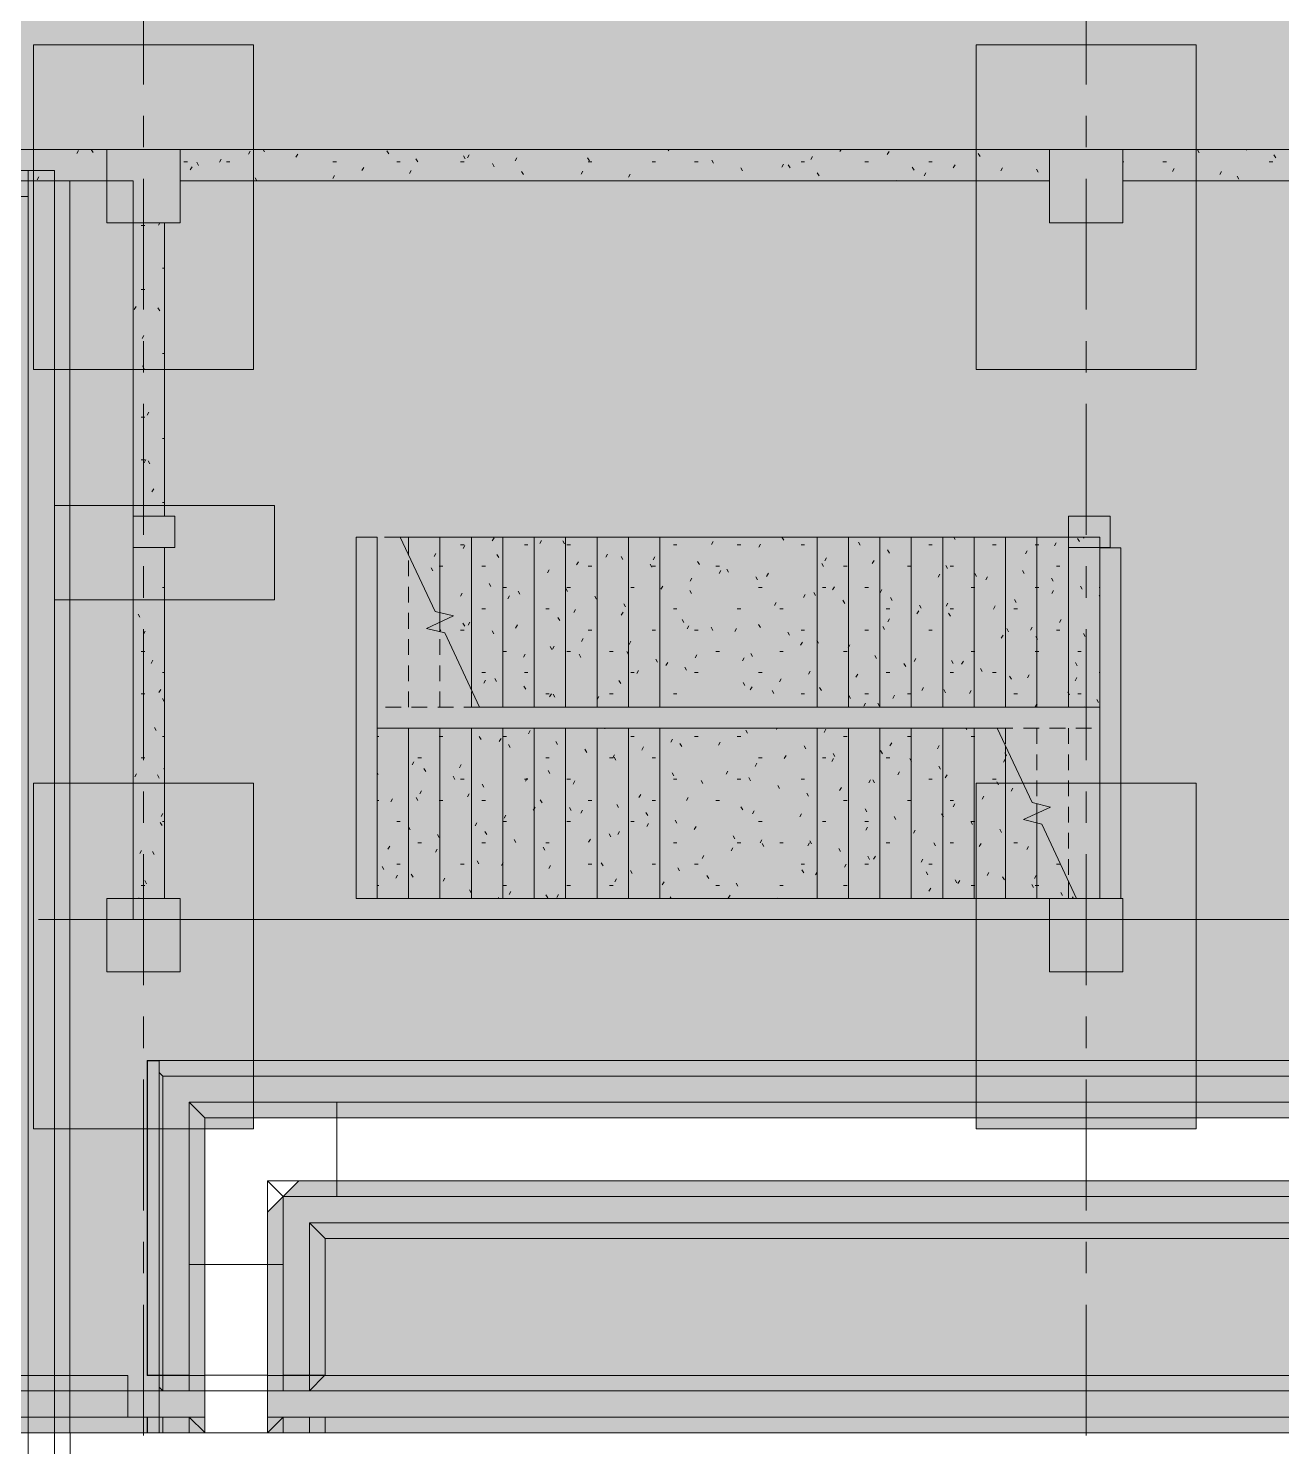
# Model space of a CAD drawing. Header units: millimetres. Extents: x -4000 to 187956, y -58990 to 162485.
# Drawn here: x 62930 to 74896, y -36040 to -22500 of the extents above; entities that cross this region are included whole.
import ezdxf

# ---------------------------------------------------------------- set-up
doc = ezdxf.new("R2010")
doc.units = ezdxf.units.MM
doc.linetypes.add('Grid Line 12_5mm', pattern=[2150, 1250, -300, 300, -300])
doc.linetypes.add('Overhead 1_5mm', pattern=[250, 150, -100])
for name, color, linetype, lineweight in [('A-FLOR', 192, 'Continuous', 13), ('A-FLOR-PATT', 8, 'Continuous', 13), ('S-BEAM', 12, 'Continuous', 9), ('S-COLS', 52, 'Continuous', 9), ('S-GRID', 1, 'Continuous', 30), ('S-STRS', 31, 'Continuous', 9), ('S-STRS-MBND', 31, 'Continuous', 9)]:
    doc.layers.add(name, color=color, linetype=linetype, lineweight=lineweight)
pattern_1 = [(0, (0, 0), (812.8, 203.2), [33.528, -576.072, 33.528, -576.072, -3251.2]), (0, (0, 0), (812.8, 203.2), [-1219.2, 33.528, -1185.672, 33.528, -576.072, -1422.4]), (0, (0, 0), (812.8, 203.2), [-3048, 33.528, -372.872, 33.528, -982.472]), (120, (304.8, 101.6), (-582.37636, 602.30545), [33.528, -576.072, 33.528, -576.072, -3251.2]), (120, (304.8, 101.6), (-582.37636, 602.30545), [-1219.2, 33.528, -1185.672, 33.528, -576.072, -1422.4]), (120, (304.8, 101.6), (-582.37636, 602.30545), [-3048, 33.528, -372.872, 33.528, -982.472]), (240, (406.4, 508), (-230.42364, -805.50545), [33.528, -576.072, 33.528, -576.072, -3251.2]), (240, (406.4, 508), (-230.42364, -805.50545), [-1219.2, 33.528, -1185.672, 33.528, -576.072, -1422.4]), (240, (406.4, 508), (-230.42364, -805.50545), [-3048, 33.528, -372.872, 33.528, -982.472])]

# ---------------------------------------------------------------- blocks, each defined once
blk = doc.blocks.new('CMF2_NHAPHUTRO_S_rvt-1-0_000')
at = {"layer": 'A-FLOR-PATT', "lineweight": 9}
h = blk.add_hatch(dxfattribs=at)
h.set_pattern_fill('FP_1', color=250, style=0, pattern_type=2)
h.set_pattern_definition(pattern_1)
h.paths.add_polyline_path([(55540, -41256), (56829, -41256), (56830, -23956), (63930, -23956), (63930, -31006), (78890, -31006), (78890, -23956), (146830, -23956), (146830, -30806), (147030, -30806), (147030, -27356), (150230, -27356), (150230, -30806), (161590, -30806), (161590, -23656), (177500, -23656), (177500, -22256), (55540, -22256), (55540, -31953)])
h.paths.add_polyline_path([(78690, -30806), (75490, -30806), (75490, -27356), (78690, -27356)])
h = blk.add_hatch(dxfattribs=at)
h.set_pattern_fill('FP_1', color=250, style=0, pattern_type=2)
h.set_pattern_definition(pattern_1)
h.paths.add_polyline_path([(65080, -42756), (65080, -39456), (62980, -39456), (62980, -42756)])
h.paths.add_polyline_path([(157780, -42656), (161080, -42656), (161080, -39556), (157780, -39556), (157780, -41297)])
h.paths.add_polyline_path([(166780, -42656), (170080, -42656), (170080, -39556), (166780, -39556), (166780, -41297)])
h.paths.add_polyline_path([(152080, -42656), (152080, -39556), (148780, -39556), (148780, -42656)])
h.paths.add_polyline_path([(139780, -42656), (143080, -42656), (143080, -39556), (139780, -39556), (139780, -41297)])
h.paths.add_polyline_path([(132580, -42656), (135880, -42656), (135880, -39556), (132580, -39556), (132580, -41297)])
h.paths.add_polyline_path([(128680, -42656), (128680, -39556), (125380, -39556), (125380, -42656)])
h.paths.add_polyline_path([(121480, -42656), (121480, -39556), (118180, -39556), (118180, -42656)])
h.paths.add_polyline_path([(108855, -42656), (112155, -42656), (112155, -39556), (108855, -39556), (108855, -41297)])
h.paths.add_polyline_path([(100180, -42656), (103480, -42656), (103480, -39556), (100180, -39556), (100180, -41297)])
h.paths.add_polyline_path([(96280, -42656), (96280, -39556), (92980, -39556), (92980, -42656), (93524, -42656)])
h.paths.add_polyline_path([(85780, -42656), (89080, -42656), (89080, -39556), (85780, -39556), (85780, -41297)])
h.paths.add_polyline_path([(78580, -42656), (81880, -42656), (81880, -39556), (78580, -39556), (78580, -41297)])
h.paths.add_polyline_path([(71380, -42656), (74680, -42656), (74680, -39556), (71380, -39556), (71380, -41297)])
h.paths.add_polyline_path([(58480, -42656), (58480, -39556), (55180, -39556), (55180, -42656), (57244, -42656)])
h.paths.add_polyline_path([(178250, -42206), (178250, -38906), (176150, -38906), (176150, -42206)])
h.paths.add_polyline_path([(167380, -33006), (169480, -33006), (169480, -29706), (167380, -29706), (167380, -31953)])
h.paths.add_polyline_path([(158380, -33006), (160480, -33006), (160480, -29706), (158380, -29706), (158380, -31953)])
h.paths.add_polyline_path([(140380, -33006), (142480, -33006), (142480, -29706), (140380, -29706), (140380, -31953)])
h.paths.add_polyline_path([(133180, -33006), (135280, -33006), (135280, -29706), (133180, -29706), (133180, -31953)])
h.paths.add_polyline_path([(125980, -33006), (128080, -33006), (128080, -29706), (125980, -29706), (125980, -31953)])
h.paths.add_polyline_path([(120733, -33006), (120880, -33006), (120880, -29706), (118780, -29706), (118780, -33006)])
h.paths.add_polyline_path([(111555, -33006), (111555, -29706), (109455, -29706), (109455, -33006)])
h.paths.add_polyline_path([(95680, -33006), (95680, -29706), (93580, -29706), (93580, -33006)])
h.paths.add_polyline_path([(102880, -33006), (102880, -29706), (100780, -29706), (100780, -33006), (102593, -33006)])
h.paths.add_polyline_path([(88480, -33006), (88480, -29706), (86380, -29706), (86380, -33006)])
h.paths.add_polyline_path([(71980, -33006), (74080, -33006), (74080, -29706), (71980, -29706), (71980, -31953)])
h.paths.add_polyline_path([(65080, -33006), (65080, -29706), (62980, -29706), (62980, -33006)])
h.paths.add_polyline_path([(57244, -33006), (57880, -33006), (57880, -29706), (55780, -29706), (55780, -33006)])
h.paths.add_polyline_path([(178250, -32906), (178250, -29806), (176150, -29806), (176150, -32906)])
h.paths.add_polyline_path([(158280, -27956), (160380, -27956), (160380, -27056), (158280, -27056), (158280, -27281)])
h.paths.add_polyline_path([(63180, -27956), (65280, -27956), (65280, -27056), (63180, -27056), (63180, -27281)])
h.paths.add_polyline_path([(120733, -25756), (120880, -25756), (120880, -22656), (118780, -22656), (118780, -25756)])
h.paths.add_polyline_path([(128080, -25756), (128080, -22656), (125980, -22656), (125980, -25756)])
h.paths.add_polyline_path([(111555, -25756), (111555, -22656), (109455, -22656), (109455, -25756)])
h.paths.add_polyline_path([(71980, -25756), (74080, -25756), (74080, -22656), (71980, -22656)])
h.paths.add_polyline_path([(62980, -25756), (65080, -25756), (65080, -22656), (62980, -22656)])
h.paths.add_polyline_path([(55780, -25756), (57880, -25756), (57880, -22656), (55780, -22656)])
h.paths.add_polyline_path([(178230, -25256), (178230, -23156), (176130, -23156), (176130, -25256)])
h.paths.add_polyline_path([(169480, -25256), (169480, -23156), (167380, -23156), (167380, -25256)])
h.paths.add_polyline_path([(160480, -25256), (160480, -23156), (158380, -23156), (158380, -25256)])
h.paths.add_polyline_path([(151480, -25256), (151480, -23156), (149380, -23156), (149380, -25256)])
h.paths.add_polyline_path([(140380, -25256), (142480, -25256), (142480, -23156), (140380, -23156)])
h.paths.add_polyline_path([(133180, -25256), (135280, -25256), (135280, -23156), (133180, -23156)])
h.paths.add_polyline_path([(102593, -25256), (102880, -25256), (102880, -23156), (100780, -23156), (100780, -25256)])
h.paths.add_polyline_path([(95680, -25256), (95680, -23156), (93580, -23156), (93580, -25256)])
h.paths.add_polyline_path([(79180, -25256), (81280, -25256), (81280, -23156), (79180, -23156)])
h.paths.add_polyline_path([(88480, -25256), (88480, -23156), (86380, -23156), (86380, -25256)])
h = blk.add_hatch(dxfattribs=at)
h.set_pattern_fill('FP_1', color=250, style=0, pattern_type=2)
h.set_pattern_definition(pattern_1)
h.paths.add_polyline_path([(147130, -41256), (147130, -31006), (147030, -31006), (147030, -27156), (147080, -27156), (147080, -23659), (78890, -23659), (78890, -31006), (63930, -31006), (63930, -23956), (62775, -23956), (62775, -35907), (64614, -35907), (64614, -32902), (83678, -32903), (83878, -32703), (83878, -24807), (84178, -24807), (84178, -32703), (84378, -32903), (90478, -32903), (90678, -32703), (90678, -24807), (90978, -24807), (90978, -32703), (91178, -32903), (98679, -32903), (98878, -32703), (98879, -31653), (99179, -31653), (99178, -32703), (99378, -32903), (104279, -32903), (104478, -32703), (104478, -31653), (104779, -31653), (104778, -32703), (104978, -32903), (116679, -32904), (116878, -32704), (116879, -31654), (117179, -31654), (117178, -32704), (117378, -32904), (122279, -32904), (122478, -32704), (122479, -31654), (122779, -31654), (122778, -32704), (122978, -32904), (124128, -32904), (124128, -33504), (65514, -33502), (65214, -33802), (65214, -35907), (131428, -35909), (131428, -36709), (130080, -36709), (130080, -39307), (129780, -39307), (129780, -36709), (125080, -36709), (125080, -39307), (124780, -39307), (124780, -36709), (119530, -36709), (119530, -39307), (119230, -39307), (119230, -36709), (114580, -36708), (114580, -39307), (114280, -39307), (114280, -36708), (107280, -36708), (107280, -39307), (106980, -39307), (106980, -36708), (102280, -36708), (102280, -39307), (101980, -39307), (101980, -36708), (96280, -36708), (96280, -39307), (95980, -39307), (95980, -36708), (91280, -36708), (91280, -39307), (90980, -39307), (90980, -36708), (83880, -36707), (83880, -39307), (83580, -39307), (83580, -36707), (78880, -36707), (78880, -39307), (78580, -39307), (78580, -36707), (72880, -36707), (72880, -39307), (72580, -39307), (72580, -36707), (67880, -36707), (67880, -39307), (67580, -39307), (67580, -36707), (62775, -36707), (62775, -40441), (58075, -40441), (58075, -23956), (56830, -23956), (56829, -41256), (141730, -41256)])
h.paths.add_polyline_path([(62180, -39841), (62180, -36707), (58675, -36706), (58675, -39238), (59128, -39841), (61779, -39841)])
h.paths.add_polyline_path([(62175, -35907), (62175, -23956), (58675, -23956), (58675, -35906), (62030, -35907)])
at = {"layer": 'S-BEAM'}
h = blk.add_hatch(dxfattribs=at)
h.set_pattern_fill('FP_2', color=256, style=0, pattern_type=2)
h.set_pattern_definition(pattern_1)
h.paths.add_polyline_path([(62775, -23956), (63680, -23956), (63680, -23656), (57230, -23656), (57230, -23956), (62175, -23956)])
h = blk.add_hatch(dxfattribs=at)
h.set_pattern_fill('FP_2', color=256, style=0, pattern_type=2)
h.set_pattern_definition(pattern_1)
h.paths.add_polyline_path([(72680, -23956), (72680, -23656), (64380, -23656), (64380, -23956), (66314, -23956)])
h = blk.add_hatch(dxfattribs=at)
h.set_pattern_fill('FP_2', color=256, style=0, pattern_type=2)
h.set_pattern_definition(pattern_1)
h.paths.add_polyline_path([(73380, -23956), (79930, -23956), (79930, -23656), (73380, -23656)])
h = blk.add_hatch(dxfattribs=at)
h.set_pattern_fill('FP_1', color=256, style=0, pattern_type=2)
h.set_pattern_definition(pattern_1)
h.paths.add_polyline_path([(64230, -27156), (64230, -24356), (63930, -24356), (63930, -27156)])
at = {"layer": 'S-BEAM', "lineweight": 5, "transparency": 33554534}
for points in [[(64230, -30806), (64230, -27456), (63930, -27456), (63930, -30806)], [(66260, -30806), (66260, -27356), (66060, -27356), (66060, -30806)], [(73360, -30806), (73360, -27458), (73160, -27458), (73160, -30806)]]:
    blk.add_hatch(color=256, dxfattribs=at).paths.add_polyline_path(points)
at = {"layer": 'S-BEAM'}
h = blk.add_hatch(dxfattribs=at)
h.set_pattern_fill('FP_1', color=256, style=0, pattern_type=2)
h.set_pattern_definition(pattern_1)
h.paths.add_polyline_path([(64230, -30806), (64230, -27456), (63930, -27456), (63930, -30806)])
at = {"layer": 'S-COLS', "lineweight": 5, "transparency": 33554534}
for points in [[(64380, -24356), (64380, -23656), (63680, -23656), (63680, -24356)], [(73380, -24356), (73380, -23656), (72680, -23656), (72680, -24356)], [(63930, -27456), (64330, -27456), (64330, -27156), (63930, -27156), (63930, -27281)], [(73260, -27456), (73260, -27156), (72860, -27156), (72860, -27456)], [(63680, -31506), (64380, -31506), (64380, -30806), (63680, -30806)], [(73380, -31506), (73380, -30806), (72680, -30806), (72680, -31506)]]:
    blk.add_hatch(color=256, dxfattribs=at).paths.add_polyline_path(points)
at = {"layer": 'S-STRS'}
h = blk.add_hatch(dxfattribs=at)
h.set_pattern_fill('FP_5', color=256, style=0, pattern_type=2)
h.set_pattern_definition(pattern_1)
h.paths.add_polyline_path([(66860, -28259), (66860, -28168), (66733, -28228)])
h.paths.add_polyline_path([(66860, -28078), (66860, -27356), (66560, -27356), (66560, -27525), (66813, -28067)])
h = blk.add_hatch(dxfattribs=at)
h.set_pattern_fill('FP_6', color=256, style=0, pattern_type=2)
h.set_pattern_definition(pattern_1)
h.paths.add_polyline_path([(67160, -28812), (67160, -27356), (66860, -27356), (66860, -28078), (66988, -28109), (66860, -28168), (66860, -28259), (66908, -28270)])
h = blk.add_hatch(dxfattribs=at)
h.set_pattern_fill('FP_5', color=256, style=0, pattern_type=2)
h.set_pattern_definition(pattern_1)
h.paths.add_polyline_path([(67460, -28981), (67460, -27356), (67160, -27356), (67160, -28812), (67239, -28981)])
h = blk.add_hatch(dxfattribs=at)
h.set_pattern_fill('FP_1', color=256, style=0, pattern_type=2)
h.set_pattern_definition(pattern_1)
h.paths.add_polyline_path([(67760, -28981), (67760, -27356), (67460, -27356), (67460, -28981)])
h = blk.add_hatch(dxfattribs=at)
h.set_pattern_fill('FP_1', color=256, style=0, pattern_type=2)
h.set_pattern_definition(pattern_1)
h.paths.add_polyline_path([(68060, -28981), (68060, -27356), (67760, -27356), (67760, -28981)])
h = blk.add_hatch(dxfattribs=at)
h.set_pattern_fill('FP_2', color=256, style=0, pattern_type=2)
h.set_pattern_definition(pattern_1)
h.paths.add_polyline_path([(68360, -28981), (68360, -27356), (68060, -27356), (68060, -28981)])
h = blk.add_hatch(dxfattribs=at)
h.set_pattern_fill('FP_1', color=256, style=0, pattern_type=2)
h.set_pattern_definition(pattern_1)
h.paths.add_polyline_path([(68660, -28981), (68660, -27356), (68360, -27356), (68360, -28981)])
h = blk.add_hatch(dxfattribs=at)
h.set_pattern_fill('FP_1', color=256, style=0, pattern_type=2)
h.set_pattern_definition(pattern_1)
h.paths.add_polyline_path([(68960, -28981), (68960, -27356), (68660, -27356), (68660, -28981)])
h = blk.add_hatch(dxfattribs=at)
h.set_pattern_fill('FP_1', color=256, style=0, pattern_type=2)
h.set_pattern_definition(pattern_1)
h.paths.add_polyline_path([(70460, -28981), (70460, -27356), (68960, -27356), (68960, -28981)])
h = blk.add_hatch(dxfattribs=at)
h.set_pattern_fill('FP_1', color=256, style=0, pattern_type=2)
h.set_pattern_definition(pattern_1)
h.paths.add_polyline_path([(70760, -28981), (70760, -27356), (70460, -27356), (70460, -28981)])
h = blk.add_hatch(dxfattribs=at)
h.set_pattern_fill('FP_1', color=256, style=0, pattern_type=2)
h.set_pattern_definition(pattern_1)
h.paths.add_polyline_path([(71060, -28981), (71060, -27356), (70760, -27356), (70760, -28981), (70849, -28981)])
h = blk.add_hatch(dxfattribs=at)
h.set_pattern_fill('FP_1', color=256, style=0, pattern_type=2)
h.set_pattern_definition(pattern_1)
h.paths.add_polyline_path([(71360, -28981), (71360, -27356), (71060, -27356), (71060, -28981)])
h = blk.add_hatch(dxfattribs=at)
h.set_pattern_fill('FP_1', color=256, style=0, pattern_type=2)
h.set_pattern_definition(pattern_1)
h.paths.add_polyline_path([(71660, -28981), (71660, -27356), (71360, -27356), (71360, -28981)])
h = blk.add_hatch(dxfattribs=at)
h.set_pattern_fill('FP_1', color=256, style=0, pattern_type=2)
h.set_pattern_definition(pattern_1)
h.paths.add_polyline_path([(71960, -28981), (71960, -27356), (71660, -27356), (71660, -28981)])
h = blk.add_hatch(dxfattribs=at)
h.set_pattern_fill('FP_1', color=256, style=0, pattern_type=2)
h.set_pattern_definition(pattern_1)
h.paths.add_polyline_path([(72260, -28981), (72260, -27356), (71960, -27356), (71960, -28981)])
h = blk.add_hatch(dxfattribs=at)
h.set_pattern_fill('FP_1', color=256, style=0, pattern_type=2)
h.set_pattern_definition(pattern_1)
h.paths.add_polyline_path([(72560, -28981), (72560, -27356), (72260, -27356), (72260, -28981)])
h = blk.add_hatch(dxfattribs=at)
h.set_pattern_fill('FP_1', color=256, style=0, pattern_type=2)
h.set_pattern_definition(pattern_1)
h.paths.add_polyline_path([(72860, -28981), (72860, -27356), (72560, -27356), (72560, -28981)])
h = blk.add_hatch(dxfattribs=at)
h.set_pattern_fill('FP_1', color=256, style=0, pattern_type=2)
h.set_pattern_definition(pattern_1)
h.paths.add_polyline_path([(73160, -28981), (73160, -27356), (72860, -27356), (72860, -28981)])
h = blk.add_hatch(dxfattribs=at)
h.set_pattern_fill('FP_1', color=256, style=0, pattern_type=2)
h.set_pattern_definition(pattern_1)
h.paths.add_polyline_path([(66314, -30806), (66560, -30806), (66560, -29181), (66260, -29181), (66260, -30806)])
h = blk.add_hatch(dxfattribs=at)
h.set_pattern_fill('FP_1', color=256, style=0, pattern_type=2)
h.set_pattern_definition(pattern_1)
h.paths.add_polyline_path([(66560, -30806), (66860, -30806), (66860, -29181), (66560, -29181)])
h = blk.add_hatch(dxfattribs=at)
h.set_pattern_fill('FP_2', color=256, style=0, pattern_type=2)
h.set_pattern_definition(pattern_1)
h.paths.add_polyline_path([(67160, -30806), (67160, -29181), (66860, -29181), (66860, -30806)])
h = blk.add_hatch(dxfattribs=at)
h.set_pattern_fill('FP_1', color=256, style=0, pattern_type=2)
h.set_pattern_definition(pattern_1)
h.paths.add_polyline_path([(67160, -30806), (67460, -30806), (67460, -29181), (67160, -29181)])
h = blk.add_hatch(dxfattribs=at)
h.set_pattern_fill('FP_1', color=256, style=0, pattern_type=2)
h.set_pattern_definition(pattern_1)
h.paths.add_polyline_path([(67460, -30806), (67760, -30806), (67760, -29181), (67460, -29181)])
h = blk.add_hatch(dxfattribs=at)
h.set_pattern_fill('FP_5', color=256, style=0, pattern_type=2)
h.set_pattern_definition(pattern_1)
h.paths.add_polyline_path([(67760, -30806), (68060, -30806), (68060, -29181), (67760, -29181)])
h = blk.add_hatch(dxfattribs=at)
h.set_pattern_fill('FP_6', color=256, style=0, pattern_type=2)
h.set_pattern_definition(pattern_1)
h.paths.add_polyline_path([(68360, -30806), (68360, -29181), (68060, -29181), (68060, -30806)])
h = blk.add_hatch(dxfattribs=at)
h.set_pattern_fill('FP_5', color=256, style=0, pattern_type=2)
h.set_pattern_definition(pattern_1)
h.paths.add_polyline_path([(68360, -30806), (68660, -30806), (68660, -29181), (68360, -29181)])
h = blk.add_hatch(dxfattribs=at)
h.set_pattern_fill('FP_5', color=256, style=0, pattern_type=2)
h.set_pattern_definition(pattern_1)
h.paths.add_polyline_path([(68660, -30806), (68960, -30806), (68960, -29181), (68660, -29181)])
h = blk.add_hatch(dxfattribs=at)
h.set_pattern_fill('FP_1', color=256, style=0, pattern_type=2)
h.set_pattern_definition(pattern_1)
h.paths.add_polyline_path([(70460, -30806), (70460, -29181), (68960, -29181), (68960, -30806)])
h = blk.add_hatch(dxfattribs=at)
h.set_pattern_fill('FP_1', color=256, style=0, pattern_type=2)
h.set_pattern_definition(pattern_1)
h.paths.add_polyline_path([(70460, -30806), (70760, -30806), (70760, -29181), (70460, -29181)])
h = blk.add_hatch(dxfattribs=at)
h.set_pattern_fill('FP_2', color=256, style=0, pattern_type=2)
h.set_pattern_definition(pattern_1)
h.paths.add_polyline_path([(70849, -30806), (71060, -30806), (71060, -29181), (70760, -29181), (70760, -30806)])
h = blk.add_hatch(dxfattribs=at)
h.set_pattern_fill('FP_1', color=256, style=0, pattern_type=2)
h.set_pattern_definition(pattern_1)
h.paths.add_polyline_path([(71360, -30806), (71360, -29181), (71060, -29181), (71060, -30806)])
h = blk.add_hatch(dxfattribs=at)
h.set_pattern_fill('FP_1', color=256, style=0, pattern_type=2)
h.set_pattern_definition(pattern_1)
h.paths.add_polyline_path([(71360, -30806), (71660, -30806), (71660, -29181), (71360, -29181)])
h = blk.add_hatch(dxfattribs=at)
h.set_pattern_fill('FP_1', color=256, style=0, pattern_type=2)
h.set_pattern_definition(pattern_1)
h.paths.add_polyline_path([(71660, -30806), (71960, -30806), (71960, -29181), (71660, -29181)])
h = blk.add_hatch(dxfattribs=at)
h.set_pattern_fill('FP_5', color=256, style=0, pattern_type=2)
h.set_pattern_definition(pattern_1)
h.paths.add_polyline_path([(71960, -30806), (72260, -30806), (72260, -29350), (72181, -29181), (71960, -29181)])
h = blk.add_hatch(dxfattribs=at)
h.set_pattern_fill('FP_6', color=256, style=0, pattern_type=2)
h.set_pattern_definition(pattern_1)
h.paths.add_polyline_path([(72260, -30806), (72560, -30806), (72560, -30084), (72433, -30053), (72560, -29994), (72560, -29903), (72513, -29892), (72260, -29350)])
h = blk.add_hatch(dxfattribs=at)
h.set_pattern_fill('FP_5', color=256, style=0, pattern_type=2)
h.set_pattern_definition(pattern_1)
h.paths.add_polyline_path([(72560, -30806), (72860, -30806), (72860, -30637), (72608, -30096), (72560, -30084)])
h.paths.add_polyline_path([(72560, -29994), (72688, -29934), (72560, -29903)])
h = blk.add_hatch(dxfattribs=at)
h.set_pattern_fill('FP_5', color=256, style=0, pattern_type=2)
h.set_pattern_definition(pattern_1)
h.paths.add_polyline_path([(72939, -30806), (72860, -30637), (72860, -30806)])
at = {"layer": 'A-FLOR', "color": 81, "lineweight": 15}
for p, q in [((62980, -23656), (62980, -22656)), ((62980, -22656), (65080, -22656)), ((65080, -22656), (65080, -23656)), ((71980, -23656), (71980, -22656)), ((71980, -22656), (74080, -22656)), ((74080, -22656), (74080, -23656)), ((62980, -23656), (62980, -23856)), ((65080, -23956), (65080, -23656)), ((71980, -23656), (71980, -23956)), ((74080, -23956), (74080, -23656)), ((57230, -23956), (63680, -23956)), ((62930, -23956), (63325, -23956)), ((62980, -23956), (62980, -25756)), ((63325, -23956), (63680, -23956)), ((65080, -23956), (65080, -25756)), ((71980, -25756), (71980, -23956)), ((74080, -23956), (74080, -25756)), ((63930, -24356), (63930, -27156)), ((63930, -24356), (63930, -27156)), ((62980, -25756), (63325, -25756)), ((63930, -25756), (63325, -25756)), ((63930, -25756), (64230, -25756)), ((65080, -25756), (64230, -25756)), ((74080, -25756), (71980, -25756)), ((63325, -27056), (63180, -27056)), ((63180, -27056), (63180, -27956)), ((63325, -27056), (63930, -27056)), ((64230, -27056), (63930, -27056)), ((64230, -27056), (65280, -27056)), ((65280, -27056), (65280, -27956)), ((63180, -27956), (63325, -27956)), ((63930, -27956), (63325, -27956)), ((65280, -27956), (64230, -27956)), ((63325, -29706), (62980, -29706)), ((62980, -29706), (62980, -33006)), ((63325, -29706), (63930, -29706)), ((64230, -29706), (65080, -29706)), ((65080, -29706), (65080, -32352)), ((72426, -29706), (71980, -29706)), ((71980, -29706), (71980, -30806)), ((72426, -29706), (73160, -29706)), ((73360, -29706), (74080, -29706)), ((74080, -29706), (74080, -32352)), ((71980, -32352), (71980, -30806)), ((72680, -31006), (64380, -31006)), ((75290, -31006), (73380, -31006)), ((65080, -32902), (65080, -32352)), ((71980, -32352), (71980, -32752)), ((74080, -32752), (74080, -32352)), ((65877, -32902), (64614, -32902)), ((64614, -32902), (64614, -34302)), ((62980, -33006), (63325, -33006)), ((64064, -33006), (63325, -33006)), ((64064, -33006), (64614, -33006)), ((71980, -33006), (71980, -32902)), ((74080, -33006), (71980, -33006)), ((74080, -32902), (74080, -33006)), ((65364, -33652), (65514, -33502)), ((65514, -33502), (65877, -33502)), ((65214, -33802), (65364, -33652)), ((65214, -34302), (65214, -33802)), ((64614, -35357), (64614, -35362)), ((64614, -35362), (64614, -35757)), ((65214, -35362), (65214, -35357)), ((65214, -35757), (65214, -35362)), ((64614, -35757), (64614, -35907)), ((65214, -35907), (65214, -35757)), ((62930, -35907), (62775, -35907)), ((63325, -35907), (62930, -35907)), ((63330, -35907), (63325, -35907)), ((64614, -35907), (64064, -35907)), ((65764, -35907), (65214, -35907))]:
    blk.add_line(p, q, dxfattribs=at)
at = {"layer": 'A-FLOR', "color": 93, "lineweight": 15}
for p, q in [((65080, -22656), (62980, -22656)), ((62980, -22656), (62980, -23656)), ((65080, -23656), (65080, -22656)), ((74080, -22656), (71980, -22656)), ((71980, -22656), (71980, -23656)), ((74080, -23656), (74080, -22656)), ((63680, -23956), (63930, -23956)), ((63680, -23956), (63930, -23956)), ((63930, -23956), (63930, -24356)), ((63930, -23956), (63930, -24356)), ((65080, -25756), (65080, -23956)), ((71980, -23956), (71980, -25756)), ((74080, -25756), (74080, -23956)), ((63325, -25756), (63930, -25756)), ((64230, -25756), (65080, -25756)), ((71980, -25756), (74080, -25756)), ((63930, -27056), (63325, -27056)), ((65280, -27056), (64230, -27056)), ((65280, -27956), (65280, -27056)), ((63325, -27956), (63930, -27956)), ((64230, -27956), (65280, -27956)), ((63930, -29706), (63325, -29706)), ((65080, -29706), (64230, -29706)), ((65080, -32352), (65080, -29706)), ((73160, -29706), (72426, -29706)), ((74080, -29706), (73360, -29706)), ((74080, -32352), (74080, -29706)), ((71980, -30806), (71980, -32352)), ((63930, -31006), (64059, -31006)), ((63930, -31006), (64059, -31006)), ((64380, -31006), (72680, -31006)), ((64380, -31006), (72680, -31006)), ((73380, -31006), (75290, -31006)), ((73380, -31006), (75290, -31006)), ((71980, -32752), (71980, -32902)), ((74080, -32902), (74080, -32752)), ((65080, -33006), (65080, -32902)), ((83678, -32903), (65877, -32902)), ((63325, -33006), (64064, -33006)), ((64614, -33006), (65080, -33006)), ((65877, -33502), (124028, -33504)), ((64614, -34302), (64614, -35357)), ((65214, -35357), (65214, -34302)), ((64064, -35907), (63330, -35907)), ((131178, -35909), (65764, -35907))]:
    blk.add_line(p, q, dxfattribs=at)
at = {"layer": 'A-FLOR', "color": 71, "lineweight": 15}
for p, q in [((62980, -23856), (62980, -23656)), ((65080, -23656), (65080, -23956)), ((71980, -23956), (71980, -23656)), ((74080, -23656), (74080, -23956)), ((62980, -23856), (62980, -23956)), ((62980, -25756), (62980, -23956)), ((63680, -23956), (63325, -23956)), ((63930, -27156), (63930, -24356)), ((63325, -25756), (62980, -25756)), ((64230, -25756), (63930, -25756)), ((63180, -27956), (63180, -27056)), ((63180, -27056), (63325, -27056)), ((63930, -27056), (64230, -27056)), ((63325, -27956), (63180, -27956)), ((64230, -27956), (63930, -27956)), ((62980, -33006), (62980, -29706)), ((62980, -29706), (63325, -29706)), ((63930, -29706), (64230, -29706)), ((71980, -30806), (71980, -29706)), ((71980, -29706), (72426, -29706)), ((65080, -32352), (65080, -32752)), ((71980, -32894), (71980, -32352)), ((74080, -32352), (74080, -32892)), ((65080, -32902), (65080, -33006)), ((71980, -32896), (71980, -32894)), ((71980, -32902), (71980, -32896)), ((74080, -32892), (74080, -32894)), ((74080, -32895), (74080, -32902)), ((63325, -33006), (62980, -33006)), ((64464, -33006), (64064, -33006)), ((65080, -33006), (64614, -33006))]:
    blk.add_line(p, q, dxfattribs=at)
at = {"layer": 'A-FLOR', "color": 255, "lineweight": 15}
for p, q in [((63325, -23956), (62775, -23956)), ((62980, -23956), (62980, -23856)), ((65080, -32752), (65080, -32901)), ((64614, -33006), (64464, -33006))]:
    blk.add_line(p, q, dxfattribs=at)
at = {"layer": 'A-FLOR', "color": 94, "lineweight": 15}
for p, q in [((63680, -23956), (62775, -23956)), ((63930, -27156), (63930, -24356)), ((72680, -31006), (64380, -31006)), ((75290, -31006), (73380, -31006)), ((64614, -35507), (64614, -32902)), ((64614, -32902), (83678, -32903)), ((71980, -32902), (71980, -33006)), ((71980, -33006), (74080, -33006)), ((74080, -33006), (74080, -32902)), ((65514, -33502), (65214, -33802)), ((124128, -33504), (65514, -33502)), ((65214, -33802), (65214, -35507)), ((64614, -35757), (64614, -35507)), ((65214, -35507), (65214, -35757)), ((64614, -35907), (64614, -35757)), ((65214, -35757), (65214, -35907)), ((62775, -35907), (62930, -35907)), ((62930, -35907), (63180, -35907)), ((63180, -35907), (64614, -35907)), ((65214, -35907), (131428, -35909))]:
    blk.add_line(p, q, dxfattribs=at)
at = {"layer": 'A-FLOR', "color": 63, "lineweight": 15}
for p, q in [((63930, -23956), (63680, -23956)), ((63930, -24356), (63930, -23956)), ((63930, -27456), (63930, -30806)), ((63930, -27456), (63930, -30806)), ((63930, -27956), (64230, -27956)), ((64230, -29706), (63930, -29706)), ((73160, -29706), (73360, -29706)), ((64059, -31006), (63930, -31006))]:
    blk.add_line(p, q, dxfattribs=at)
at = {"layer": 'A-FLOR', "color": 75, "lineweight": 15}
for p, q in [((63930, -27456), (63930, -27156)), ((63930, -31006), (63930, -30806)), ((64380, -31006), (64059, -31006)), ((73380, -31006), (72680, -31006))]:
    blk.add_line(p, q, dxfattribs=at)
at = {"layer": 'A-FLOR', "color": 95, "lineweight": 15}
for p, q in [((63930, -27156), (63930, -27456)), ((63930, -27156), (63930, -27456)), ((73360, -29706), (73160, -29706)), ((63930, -30806), (63930, -31006)), ((63930, -30806), (63930, -31006)), ((64059, -31006), (64380, -31006)), ((64059, -31006), (64380, -31006)), ((72680, -31006), (73380, -31006)), ((72680, -31006), (73380, -31006))]:
    blk.add_line(p, q, dxfattribs=at)
at = {"layer": 'A-FLOR', "color": 96, "lineweight": 15}
blk.add_line((63930, -30806), (63930, -27156), dxfattribs=at)
at = {"layer": 'A-FLOR', "color": 53, "lineweight": 15}
blk.add_line((63930, -30806), (63930, -27456), dxfattribs=at)
at = {"layer": 'S-BEAM', "color": 250}
for p, q in [((63680, -23656), (57230, -23656)), ((63680, -23956), (63680, -23656)), ((64380, -23956), (64380, -23656)), ((64380, -23656), (72680, -23656)), ((72680, -23956), (72680, -23656)), ((73380, -23956), (73380, -23656)), ((73380, -23656), (79930, -23656)), ((62775, -23956), (63680, -23956)), ((72680, -23956), (64380, -23956)), ((79930, -23956), (73380, -23956)), ((64230, -24356), (63930, -24356)), ((63930, -27156), (63930, -24356)), ((64230, -24356), (64230, -27156)), ((64230, -27156), (63930, -27156)), ((64230, -27456), (63930, -27456)), ((63930, -27456), (63930, -30806)), ((63930, -27456), (63930, -30806)), ((63930, -27456), (63930, -30806)), ((63930, -27456), (64230, -27456)), ((64230, -30806), (64230, -27456)), ((64230, -30806), (64230, -27456)), ((64230, -27456), (64230, -30806)), ((66260, -27356), (66060, -27356)), ((66060, -27356), (66060, -30806)), ((66060, -27356), (66060, -30806)), ((66260, -27356), (66060, -27356)), ((66260, -30806), (66260, -27356)), ((66260, -27356), (66260, -30806)), ((73160, -27458), (73160, -30806)), ((73360, -27458), (73160, -27458)), ((73160, -27458), (73360, -27458)), ((73160, -27458), (73160, -30806)), ((73360, -30806), (73360, -27458)), ((73360, -27458), (73360, -30806)), ((63930, -30806), (64230, -30806)), ((64230, -30806), (63930, -30806)), ((66060, -30806), (66260, -30806)), ((66060, -30806), (66260, -30806)), ((73160, -30806), (73360, -30806)), ((73360, -30806), (73160, -30806)), ((64214, -32502), (83478, -32502)), ((64214, -35507), (64214, -32502)), ((64464, -32752), (83478, -32752)), ((65877, -32752), (64464, -32752)), ((64464, -35507), (64464, -32752)), ((64464, -32752), (64464, -34302)), ((65877, -32752), (65877, -33652)), ((65877, -33502), (124028, -33502)), ((65364, -33652), (124278, -33652)), ((65877, -33652), (65364, -33652)), ((65364, -35507), (65364, -33652)), ((65364, -33652), (65364, -34302)), ((65614, -33902), (124278, -33902)), ((65614, -35507), (65614, -33902)), ((65364, -34302), (64464, -34302)), ((64614, -35357), (64614, -34302)), ((64614, -35357), (65214, -35357)), ((64214, -35507), (64464, -35507)), ((64614, -35507), (65214, -35507)), ((64614, -35507), (64614, -35757)), ((65214, -35757), (65214, -35507)), ((65364, -35507), (65614, -35507)), ((64464, -35757), (64214, -35757)), ((64214, -35907), (64214, -35757)), ((64464, -35907), (64464, -35757)), ((64614, -35757), (64464, -35757)), ((64464, -35757), (64464, -35907)), ((65364, -35757), (65214, -35757)), ((65364, -35757), (65614, -35757)), ((65364, -35907), (65364, -35757)), ((65364, -35757), (65364, -35907)), ((65614, -35907), (65614, -35757)), ((62930, -35907), (62775, -35907)), ((63180, -35907), (62930, -35907)), ((63180, -35907), (63180, -36707)), ((63330, -35907), (63330, -36707)), ((64214, -35907), (64064, -35907)), ((64464, -35907), (64214, -35907)), ((65364, -35907), (64464, -35907)), ((65614, -35907), (65364, -35907))]:
    blk.add_line(p, q, dxfattribs=at)
at = {"layer": 'S-BEAM', "color": 253}
for p, q in [((63680, -23656), (57230, -23656)), ((63680, -23656), (63680, -23956)), ((72680, -23656), (64380, -23656)), ((79930, -23656), (73380, -23656)), ((62030, -23856), (62930, -23856)), ((62930, -23856), (63180, -23856)), ((62930, -23956), (63325, -23956)), ((63180, -23856), (63180, -23956)), ((63180, -23956), (63180, -35362)), ((62780, -24106), (62930, -24106)), ((62930, -24106), (62930, -35094)), ((63930, -24356), (64230, -24356)), ((64230, -24356), (64230, -27156)), ((63180, -25756), (63180, -27056)), ((63930, -27456), (63930, -30806)), ((64230, -27456), (64230, -30806)), ((63180, -27956), (63180, -29706)), ((64180, -32357), (64069, -32357)), ((64069, -35357), (64069, -32357)), ((64180, -32468), (64180, -32357)), ((64180, -32357), (64180, -32468)), ((64180, -35362), (64180, -32468)), ((64180, -32468), (64180, -35362)), ((83328, -32502), (64214, -32502)), ((64214, -32502), (64214, -35357)), ((71980, -32752), (65877, -32752)), ((65877, -32902), (65877, -32752)), ((83328, -32752), (74080, -32752)), ((64614, -33006), (64614, -32902)), ((64614, -33006), (64614, -32902)), ((65080, -32902), (65877, -32902)), ((65080, -32902), (65877, -32902)), ((71980, -32902), (74080, -32902)), ((63180, -33006), (63180, -35362)), ((65214, -33502), (65364, -33652)), ((65364, -33652), (65214, -33502)), ((65364, -33652), (65214, -33502)), ((65214, -33502), (65364, -33652)), ((65877, -33652), (65877, -33502)), ((65877, -33652), (124028, -33652)), ((65214, -34302), (65214, -33802)), ((65214, -33802), (65214, -34302)), ((65614, -33902), (124278, -33902)), ((65614, -35357), (65614, -33902)), ((64464, -35357), (64464, -34302)), ((64464, -34302), (64614, -34302)), ((65214, -34302), (65364, -34302)), ((65364, -35357), (65364, -34302)), ((63880, -35362), (63880, -35507)), ((64069, -35362), (64069, -35357)), ((64180, -35507), (64180, -35473)), ((64214, -35507), (64180, -35473)), ((64214, -35357), (64214, -35507)), ((64464, -35357), (64214, -35357)), ((64214, -35362), (64464, -35362)), ((64464, -35507), (64464, -35357)), ((64464, -35357), (64464, -35362)), ((64614, -35362), (64614, -35357)), ((64614, -35362), (64614, -35757)), ((65214, -35357), (65214, -35362)), ((65214, -35757), (65214, -35362)), ((65214, -35506), (65214, -35362)), ((65364, -35362), (65364, -35357)), ((65364, -35357), (65364, -35507)), ((65614, -35357), (65364, -35357)), ((65364, -35362), (65614, -35362)), ((65614, -35507), (65614, -35357)), ((65759, -35362), (65614, -35507)), ((63325, -35507), (64214, -35507)), ((63325, -35507), (63880, -35507)), ((63880, -35507), (63880, -35757)), ((64180, -35507), (64214, -35507)), ((64180, -35507), (64180, -35757)), ((64214, -35507), (64464, -35507)), ((64464, -35507), (65364, -35507)), ((64464, -35507), (64614, -35507)), ((64614, -35507), (65214, -35507)), ((65214, -35507), (65364, -35507)), ((65364, -35507), (65614, -35507)), ((65614, -35507), (131428, -35507)), ((65614, -35507), (131428, -35507)), ((63180, -35757), (63180, -36857)), ((63325, -35757), (64064, -35757)), ((64180, -35757), (64064, -35757)), ((64064, -35757), (64069, -35757)), ((64069, -35757), (64180, -35757)), ((64069, -35907), (64069, -35757)), ((64614, -35757), (64180, -35757)), ((64180, -35907), (64180, -35757)), ((64180, -35757), (64180, -35907)), ((64214, -35757), (64214, -35907)), ((64614, -35906), (64464, -35757)), ((64464, -35757), (64614, -35906)), ((65764, -35757), (65214, -35757)), ((65214, -35907), (65364, -35757)), ((65214, -35907), (65364, -35757)), ((65614, -35907), (65614, -35757)), ((65764, -35757), (65759, -35757)), ((65764, -35757), (131178, -35757)), ((62930, -35907), (62775, -35907)), ((62930, -35907), (63180, -35907)), ((62930, -35907), (62930, -36707)), ((63325, -35907), (62930, -35907)), ((62930, -36707), (62930, -35907)), ((63181, -35907), (63325, -35907)), ((63325, -35907), (63330, -35907)), ((64064, -35907), (64464, -35907)), ((64214, -35907), (64614, -35907)), ((64614, -35907), (65214, -35907)), ((65364, -35907), (65214, -35907)), ((65214, -35907), (65364, -35907)), ((65364, -35907), (65764, -35907)), ((65614, -35907), (65764, -35907))]:
    blk.add_line(p, q, dxfattribs=at)
at = {"layer": 'S-BEAM', "color": 251}
for p, q in [((64380, -23656), (64380, -23956)), ((72680, -23656), (72680, -23956)), ((73380, -23656), (73380, -23956)), ((63930, -27156), (64230, -27156))]:
    blk.add_line(p, q, dxfattribs=at)
at = {"layer": 'S-BEAM', "color": 254}
for p, q in [((62930, -23956), (62775, -23956)), ((62775, -23956), (62930, -23956)), ((62780, -23856), (62930, -23856)), ((62930, -23856), (62780, -23856)), ((62980, -23856), (62930, -23856)), ((62930, -23856), (62930, -23956)), ((62930, -23956), (62930, -23856)), ((63180, -23956), (62930, -23956)), ((62930, -23956), (62930, -24106)), ((62930, -23956), (63180, -23956)), ((62930, -24106), (62930, -23956)), ((63180, -23856), (62980, -23856)), ((63180, -23856), (63180, -23956)), ((63325, -23956), (63180, -23956)), ((63180, -23956), (63180, -25756)), ((63180, -23956), (63325, -23956)), ((63680, -23956), (63325, -23956)), ((72680, -23956), (64380, -23956)), ((79930, -23956), (73380, -23956)), ((63930, -24356), (63930, -27156)), ((63180, -27056), (63180, -27956)), ((63180, -29706), (63180, -33006)), ((64069, -32357), (64064, -32352)), ((64069, -32357), (64064, -32352)), ((64214, -32502), (64180, -32468)), ((64180, -32468), (64214, -32502)), ((64214, -32502), (65080, -32502)), ((64214, -32502), (83328, -32502)), ((64214, -33006), (64214, -32502)), ((64214, -35357), (64214, -32502)), ((65080, -32502), (71980, -32502)), ((71980, -32502), (74080, -32502)), ((74080, -32502), (83328, -32502)), ((65080, -32752), (64464, -32752)), ((64464, -32752), (64614, -32902)), ((64614, -32902), (64464, -32752)), ((65080, -32752), (64464, -32752)), ((64614, -32902), (64464, -32752)), ((64464, -33006), (64464, -32752)), ((64464, -32752), (64464, -33006)), ((64464, -32752), (64614, -32902)), ((65877, -32752), (65080, -32752)), ((65877, -32752), (65080, -32752)), ((74080, -32752), (71980, -32752)), ((64614, -32902), (65080, -32902)), ((64614, -32902), (65080, -32902)), ((64214, -35357), (64214, -33006)), ((64464, -34302), (64464, -33006)), ((64464, -33006), (64464, -34302)), ((65364, -33652), (65877, -33652)), ((65364, -33652), (65877, -33652)), ((65364, -34302), (65364, -33652)), ((65364, -34302), (65364, -33652)), ((65764, -34052), (65614, -33902)), ((65614, -33902), (124278, -33902)), ((65614, -33902), (124278, -33902)), ((65614, -33902), (65764, -34052)), ((65614, -35357), (65614, -33902)), ((65614, -35357), (65614, -33902)), ((62930, -35094), (62930, -35362)), ((62930, -35362), (62930, -35094)), ((62930, -35362), (62930, -35757)), ((62930, -35757), (62930, -35362)), ((63180, -35362), (63180, -35907)), ((63180, -35362), (63180, -35757)), ((64180, -35473), (64180, -35362)), ((64214, -35362), (64214, -35357)), ((64214, -35362), (64214, -35357)), ((64464, -35362), (64464, -35357)), ((64464, -35362), (64464, -35507)), ((64464, -35507), (64464, -35362)), ((65364, -35362), (65364, -35357)), ((65364, -35507), (65364, -35362)), ((65364, -35507), (65364, -35362)), ((65614, -35362), (65614, -35357)), ((65614, -35362), (65614, -35357)), ((61635, -35507), (63325, -35507)), ((62930, -35507), (63325, -35507)), ((62775, -35757), (63325, -35757)), ((62930, -35757), (62930, -35907)), ((62930, -35907), (62930, -35757)), ((64064, -35757), (64214, -35757)), ((64180, -35757), (64214, -35757)), ((64214, -35757), (64214, -35907)), ((64214, -35907), (64214, -35757)), ((64464, -35907), (64464, -35757)), ((64464, -35757), (64464, -35907)), ((65364, -35907), (65364, -35757)), ((65364, -35907), (65364, -35757)), ((65614, -35757), (65764, -35757)), ((65759, -35757), (65614, -35757)), ((65614, -35757), (65614, -35907)), ((65614, -35907), (65614, -35757)), ((63180, -35907), (63180, -36707)), ((64464, -35907), (64614, -35907)), ((65214, -35907), (65364, -35907)), ((65214, -35907), (65364, -35907)), ((65364, -35907), (65614, -35907))]:
    blk.add_line(p, q, dxfattribs=at)
at = {"layer": 'S-BEAM', "color": 252}
for p, q in [((63325, -23956), (63325, -35907)), ((62930, -24106), (62775, -24106)), ((64064, -32352), (83328, -32352)), ((64064, -32352), (64064, -35357)), ((65877, -32902), (71980, -32902)), ((65877, -33502), (65877, -32902)), ((74080, -32902), (83679, -32902)), ((64614, -34302), (64614, -33006)), ((64614, -34302), (64614, -33006)), ((65214, -33502), (65877, -33502)), ((65877, -33502), (65214, -33502)), ((65214, -33802), (65214, -33502)), ((65214, -33502), (65214, -33802)), ((65764, -34052), (124278, -34052)), ((65764, -35357), (65764, -34052)), ((64614, -34302), (65214, -34302)), ((65214, -35362), (65214, -34302)), ((62930, -35094), (62930, -35907)), ((62775, -35362), (63880, -35362)), ((63880, -35362), (63880, -35757)), ((64064, -35357), (64214, -35357)), ((64069, -35362), (64064, -35357)), ((64180, -35362), (64069, -35362)), ((64180, -35362), (64214, -35362)), ((64180, -35757), (64180, -35362)), ((64464, -35362), (64614, -35362)), ((64614, -35357), (64614, -35507)), ((64614, -35507), (64614, -35357)), ((65214, -35507), (65214, -35357)), ((65214, -35362), (65364, -35362)), ((65614, -35357), (65764, -35357)), ((65614, -35362), (131428, -35362)), ((65764, -35357), (65759, -35362)), ((63880, -35507), (64180, -35507)), ((65214, -35507), (64614, -35507)), ((63880, -35757), (62775, -35757)), ((64064, -35757), (63880, -35757)), ((64214, -35757), (64064, -35757)), ((64064, -35757), (64064, -35907)), ((65614, -35757), (65764, -35757)), ((131428, -35757), (65764, -35757)), ((65764, -35907), (65764, -35757)), ((63180, -36707), (63180, -35907)), ((63330, -35907), (63180, -35907)), ((63325, -35907), (64064, -35907)), ((64064, -35907), (64069, -35907)), ((64069, -35907), (64180, -35907)), ((64180, -35907), (64214, -35907)), ((64614, -35907), (64464, -35907)), ((64464, -35907), (64614, -35907)), ((64614, -35907), (65214, -35907)), ((65764, -35907), (65614, -35907)), ((65764, -35907), (131178, -35907))]:
    blk.add_line(p, q, dxfattribs=at)
at = {"layer": 'S-BEAM', "color": 57}
for p, q in [((63930, -27456), (64230, -27456)), ((64230, -30806), (63930, -30806))]:
    blk.add_line(p, q, dxfattribs=at)
at = {"layer": 'S-BEAM', "color": 50}
for p, q in [((64214, -35507), (64214, -35362)), ((64214, -35507), (64214, -35362)), ((65614, -35507), (65614, -35362)), ((65614, -35507), (65614, -35362))]:
    blk.add_line(p, q, dxfattribs=at)
at = {"layer": 'S-COLS', "color": 250}
for p, q in [((64380, -23656), (63680, -23656)), ((63680, -23656), (63680, -24356)), ((63680, -23656), (64380, -23656)), ((64380, -24356), (64380, -23656)), ((73380, -23656), (72680, -23656)), ((72680, -23656), (72680, -24356)), ((72680, -23656), (73380, -23656)), ((73380, -24356), (73380, -23656)), ((63680, -23956), (63680, -24356)), ((64380, -23956), (64380, -24356)), ((72680, -24356), (72680, -23956)), ((73380, -23956), (73380, -24356)), ((63680, -24356), (64380, -24356)), ((63680, -24356), (63930, -24356)), ((64380, -24356), (64230, -24356)), ((72680, -24356), (73380, -24356)), ((73380, -24356), (72680, -24356)), ((64330, -27156), (63930, -27156)), ((63930, -27156), (63930, -27456)), ((64230, -27156), (64330, -27156)), ((64330, -27456), (64330, -27156)), ((64330, -27156), (64330, -27456)), ((73260, -27156), (72860, -27156)), ((72860, -27156), (72860, -27456)), ((72860, -27356), (72860, -27156)), ((72860, -27156), (73260, -27156)), ((73260, -27456), (73260, -27156)), ((73260, -27156), (73260, -27456)), ((64230, -27456), (64330, -27456)), ((64330, -27456), (64230, -27456)), ((72860, -27456), (73260, -27456)), ((73260, -27456), (73160, -27456)), ((63930, -30806), (63680, -30806)), ((63680, -30806), (63680, -31506)), ((63930, -30806), (63680, -30806)), ((63680, -30806), (63680, -31506)), ((64380, -30806), (64230, -30806)), ((64230, -30806), (64380, -30806)), ((64380, -31506), (64380, -30806)), ((64380, -30806), (64380, -31006)), ((72860, -30806), (72680, -30806)), ((72680, -30806), (72680, -31506)), ((72680, -31006), (72680, -30806)), ((73380, -30806), (72939, -30806)), ((72939, -30806), (73160, -30806)), ((73160, -30806), (73360, -30806)), ((73360, -30806), (73380, -30806)), ((73380, -31506), (73380, -30806)), ((73380, -30806), (73380, -31006)), ((64380, -31506), (64380, -31006)), ((72680, -31006), (72680, -31506)), ((73380, -31506), (73380, -31006)), ((63680, -31506), (64380, -31506)), ((63680, -31506), (64380, -31506)), ((72680, -31506), (73380, -31506)), ((72680, -31506), (73380, -31506))]:
    blk.add_line(p, q, dxfattribs=at)
at = {"layer": 'S-COLS', "color": 252}
for p, q in [((63680, -23956), (63680, -23656)), ((63930, -23956), (63680, -23956)), ((63930, -24356), (63930, -23956)), ((64230, -24356), (63930, -24356)), ((72680, -30806), (72939, -30806)), ((72939, -30806), (72860, -30806)), ((64059, -31006), (63930, -31006))]:
    blk.add_line(p, q, dxfattribs=at)
at = {"layer": 'S-COLS', "color": 37}
for p, q in [((64380, -23656), (64380, -23956)), ((72680, -23956), (72680, -23656)), ((73380, -23656), (73380, -23956)), ((63930, -27456), (63930, -27156)), ((63930, -27156), (64230, -27156)), ((64230, -27456), (63930, -27456)), ((73160, -27456), (72860, -27456)), ((63930, -31006), (63930, -30806)), ((63930, -30806), (64230, -30806)), ((64380, -31006), (64059, -31006)), ((73380, -31006), (72680, -31006))]:
    blk.add_line(p, q, dxfattribs=at)
at = {"layer": 'S-COLS', "color": 251}
blk.add_line((72860, -27456), (72860, -27356), dxfattribs=at)
at = {"layer": 'S-GRID', "linetype": 'Grid Line 12_5mm', "lineweight": 9}
for p, q in [((64030, -13185), (64030, -57690)), ((73030, -13185), (73030, -57690)), ((47977, -23656), (186656, -23656)), ((47977, -31006), (186656, -31006))]:
    blk.add_line(p, q, dxfattribs=at)
at = {"layer": 'S-STRS', "color": 250}
for p, q in [((66560, -27356), (66481, -27356)), ((66860, -27356), (66560, -27356)), ((66560, -27525), (66560, -27356)), ((67160, -27356), (66860, -27356)), ((66860, -28078), (66860, -27356)), ((67460, -27356), (67160, -27356)), ((67160, -28812), (67160, -27356)), ((67760, -27356), (67460, -27356)), ((67460, -28981), (67460, -27356)), ((68060, -27356), (67760, -27356)), ((67760, -28981), (67760, -27356)), ((68360, -27356), (68060, -27356)), ((68060, -28981), (68060, -27356)), ((68660, -27356), (68360, -27356)), ((68360, -28981), (68360, -27356)), ((68960, -27356), (68660, -27356)), ((68660, -28981), (68660, -27356)), ((70460, -27356), (68960, -27356)), ((68960, -28981), (68960, -27356)), ((70460, -28981), (70460, -27356)), ((70760, -27356), (70460, -27356)), ((71060, -27356), (70760, -27356)), ((70760, -28981), (70760, -27356)), ((71360, -27356), (71060, -27356)), ((71060, -28981), (71060, -27356)), ((71660, -27356), (71360, -27356)), ((71360, -28981), (71360, -27356)), ((71960, -27356), (71660, -27356)), ((71660, -28981), (71660, -27356)), ((72260, -27356), (71960, -27356)), ((71960, -28981), (71960, -27356)), ((72560, -27356), (72260, -27356)), ((72260, -28981), (72260, -27356)), ((72860, -27356), (72560, -27356)), ((72560, -28981), (72560, -27356)), ((73160, -27356), (72860, -27356)), ((72860, -27456), (72860, -27356)), ((72860, -28981), (72860, -27456)), ((73160, -27456), (73160, -27356)), ((73160, -27458), (73160, -27456)), ((73160, -28981), (73160, -27458)), ((66860, -28259), (66860, -28168)), ((67460, -28981), (67239, -28981)), ((67760, -28981), (67460, -28981)), ((68060, -28981), (67760, -28981)), ((68360, -28981), (68060, -28981)), ((68660, -28981), (68360, -28981)), ((68960, -28981), (68660, -28981)), ((68960, -28981), (70460, -28981)), ((70760, -28981), (70460, -28981)), ((71060, -28981), (70760, -28981)), ((71360, -28981), (71060, -28981)), ((71660, -28981), (71360, -28981)), ((71960, -28981), (71660, -28981)), ((72260, -28981), (71960, -28981)), ((72560, -28981), (72260, -28981)), ((72860, -28981), (72560, -28981)), ((73160, -28981), (72860, -28981)), ((66260, -29181), (66260, -30806)), ((66260, -29181), (66560, -29181)), ((66560, -29181), (66860, -29181)), ((66560, -29181), (66560, -30806)), ((66860, -29181), (67160, -29181)), ((66860, -29181), (66860, -30806)), ((67160, -29181), (67460, -29181)), ((67160, -29181), (67160, -30806)), ((67460, -29181), (67760, -29181)), ((67460, -29181), (67460, -30806)), ((67760, -29181), (68060, -29181)), ((67760, -29181), (67760, -30806)), ((68060, -29181), (68360, -29181)), ((68060, -29181), (68060, -30806)), ((68360, -29181), (68660, -29181)), ((68360, -29181), (68360, -30806)), ((68660, -29181), (68960, -29181)), ((68660, -29181), (68660, -30806)), ((70460, -29181), (68960, -29181)), ((68960, -29181), (68960, -30806)), ((70460, -29181), (70460, -30806)), ((70460, -29181), (70760, -29181)), ((70760, -29181), (71060, -29181)), ((70760, -29181), (70760, -30806)), ((71060, -29181), (71360, -29181)), ((71060, -29181), (71060, -30806)), ((71360, -29181), (71660, -29181)), ((71360, -29181), (71360, -30806)), ((71660, -29181), (71960, -29181)), ((71660, -29181), (71660, -30806)), ((71960, -29181), (72181, -29181)), ((71960, -29181), (71960, -30806)), ((72260, -29350), (72260, -30806)), ((72560, -29903), (72560, -29994)), ((72560, -30084), (72560, -30806)), ((72860, -30637), (72860, -30806)), ((66260, -30806), (66560, -30806)), ((66560, -30806), (66860, -30806)), ((66860, -30806), (67160, -30806)), ((67160, -30806), (67460, -30806)), ((67460, -30806), (67760, -30806)), ((67760, -30806), (68060, -30806)), ((68060, -30806), (68360, -30806)), ((68360, -30806), (68660, -30806)), ((68660, -30806), (68960, -30806)), ((68960, -30806), (70460, -30806)), ((70460, -30806), (70760, -30806)), ((70760, -30806), (71060, -30806)), ((71060, -30806), (71360, -30806)), ((71360, -30806), (71660, -30806)), ((71660, -30806), (71960, -30806)), ((71960, -30806), (72260, -30806)), ((72260, -30806), (72560, -30806)), ((72560, -30806), (72680, -30806)), ((72680, -30806), (72860, -30806)), ((72860, -30806), (72939, -30806))]:
    blk.add_line(p, q, dxfattribs=at)
at = {"layer": 'S-STRS', "color": 250, "linetype": 'Overhead 1_5mm'}
for p, q in [((66560, -27525), (66560, -27356)), ((66860, -28078), (66860, -27356)), ((67160, -28812), (67160, -27356)), ((67460, -28981), (67460, -27356)), ((67760, -28981), (67760, -27356)), ((68060, -28981), (68060, -27356)), ((68360, -28981), (68360, -27356)), ((68660, -28981), (68660, -27356)), ((68960, -28981), (68960, -27356)), ((70460, -28981), (70460, -27356)), ((70760, -28981), (70760, -27356)), ((71060, -28981), (71060, -27356)), ((71360, -28981), (71360, -27356)), ((71660, -28981), (71660, -27356)), ((71960, -28981), (71960, -27356)), ((72260, -28981), (72260, -27356)), ((72560, -28981), (72560, -27356)), ((72860, -27456), (72860, -27356)), ((72860, -28981), (72860, -27456)), ((73160, -27456), (73160, -27356)), ((73160, -27458), (73160, -27456)), ((73160, -28981), (73160, -27458)), ((66860, -28259), (66860, -28168)), ((66260, -29181), (66260, -30806)), ((66560, -29181), (66560, -30806)), ((66860, -29181), (66860, -30806)), ((67160, -29181), (67160, -30806)), ((67460, -29181), (67460, -30806)), ((67760, -29181), (67760, -30806)), ((68060, -29181), (68060, -30806)), ((68360, -29181), (68360, -30806)), ((68660, -29181), (68660, -30806)), ((68960, -29181), (68960, -30806)), ((70460, -29181), (70460, -30806)), ((70760, -29181), (70760, -30806)), ((71060, -29181), (71060, -30806)), ((71360, -29181), (71360, -30806)), ((71660, -29181), (71660, -30806)), ((71960, -29181), (71960, -30806)), ((72260, -29350), (72260, -30806)), ((72560, -29903), (72560, -29994)), ((72560, -30084), (72560, -30806)), ((72860, -30637), (72860, -30806))]:
    blk.add_line(p, q, dxfattribs=at)
at = {"layer": 'S-STRS-MBND', "color": 250, "linetype": 'Overhead 1_5mm'}
for p, q in [((66260, -28981), (66260, -27356)), ((66481, -27356), (66260, -27356)), ((66560, -28981), (66560, -27525)), ((66560, -28981), (66560, -27525)), ((66860, -28168), (66860, -28078)), ((66860, -28168), (66860, -28078)), ((66860, -28981), (66860, -28259)), ((66860, -28981), (66860, -28259)), ((67160, -28981), (67160, -28812)), ((67160, -28981), (67160, -28812)), ((67239, -28981), (66260, -28981)), ((72181, -29181), (73160, -29181)), ((72260, -29181), (72260, -29350)), ((72260, -29181), (72260, -29350)), ((72560, -29181), (72560, -29903)), ((72560, -29181), (72560, -29903)), ((72860, -29181), (72860, -30637)), ((72860, -29181), (72860, -30637)), ((73160, -29181), (73160, -30806)), ((72560, -29994), (72560, -30084)), ((72560, -29994), (72560, -30084)), ((72939, -30806), (73160, -30806))]:
    blk.add_line(p, q, dxfattribs=at)
at = {"layer": 'S-STRS-MBND', "color": 250}
for p, q in [((66481, -27356), (66813, -28067)), ((66988, -28109), (66733, -28228)), ((66813, -28067), (66988, -28109)), ((66733, -28228), (66908, -28270)), ((66908, -28270), (67239, -28981)), ((72513, -29892), (72181, -29181)), ((72688, -29934), (72513, -29892)), ((72433, -30053), (72688, -29934)), ((72608, -30096), (72433, -30053)), ((72939, -30806), (72608, -30096))]:
    blk.add_line(p, q, dxfattribs=at)

msp = doc.modelspace()

# ---------------------------------------------------------------- block references
at = {"lineweight": 5}
msp.add_blockref('CMF2_NHAPHUTRO_S_rvt-1-0_000', (0, 0), dxfattribs=at)

doc.saveas('drawing.dxf')
